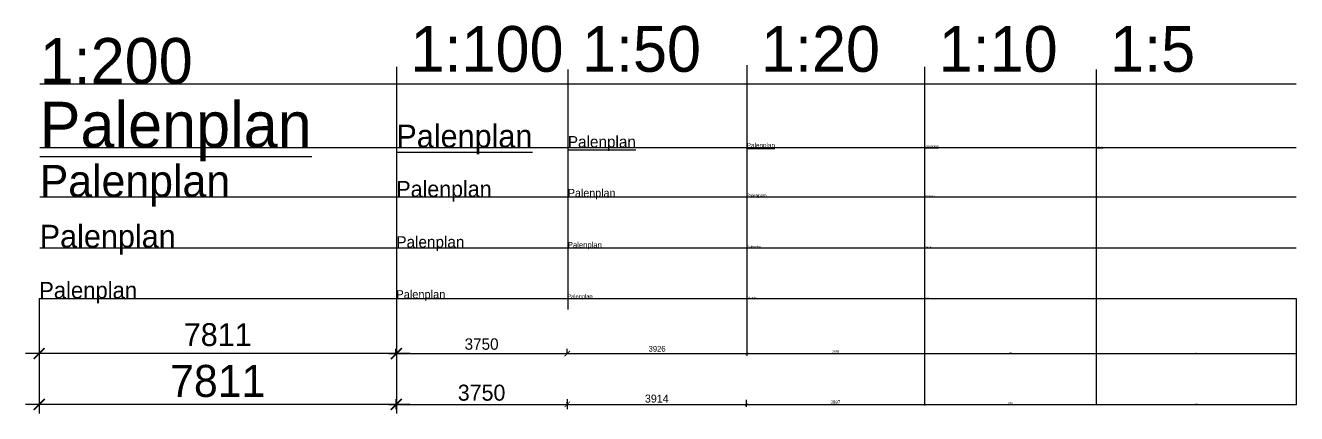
# Model space of a CAD drawing. Header units: millimetres. Extents: x -109306 to 269542, y -22401 to 197206.
# Drawn here: x -37691 to -9897, y -5672 to 2824 of the extents above; entities that cross this region are included whole.
import ezdxf

# ---------------------------------------------------------------- set-up
doc = ezdxf.new("R2010")
doc.units = ezdxf.units.MM
for name, color, linetype in [('DIMENSION', 1, 'Continuous'), ('T18', 1, 'Continuous'), ('T25', 2, 'Continuous'), ('T35', 3, 'Continuous'), ('T50', 4, 'Continuous')]:
    doc.layers.add(name, color=color, linetype=linetype)
doc.layers.add('HULPLIJNEN', color=220, linetype='Continuous', plot=False)
doc.styles.get("Standard").update_dxf_attribs({"font": ''})
doc.styles.get('Standard').set_extended_font_data('Century Gothic')
doc.dimstyles.new('1-10', dxfattribs={"dimscale": 10, "dimtxt": 2.5, "dimasz": 1.2, "dimexe": 1, "dimexo": 0, "dimgap": 0.8, "dimtad": 1, "dimdec": 0, "dimzin": 12, "dimdsep": 46, "dimtxsty": 'Standard', "dimblk1": 'ARCHTICK', "dimblk2": 'ARCHTICK', "dimsah": 1, "dimcen": 0.09, "dimdle": 1.5, "dimclrd": 256, "dimclre": 254, "dimclrt": 2, "dimadec": 0, "dimazin": 0, "dimtfac": 1, "dimtdec": 0, "dimtix": 1, "dimtofl": 0, "dimtmove": 2, "dimatfit": 3, "dimldrblk": 'ARCHTICK', "dimfxl": 1, "dimtolj": 1, "dimtzin": 0, "dimarcsym": 0})
doc.dimstyles.new('1-10 stramien', dxfattribs={"dimscale": 10, "dimtxt": 3.5, "dimasz": 1.2, "dimexe": 1, "dimexo": 0, "dimgap": 0.8, "dimtad": 1, "dimdec": 0, "dimzin": 12, "dimdsep": 46, "dimtxsty": 'Standard', "dimblk1": 'ARCHTICK', "dimblk2": 'ARCHTICK', "dimsah": 1, "dimcen": 0.09, "dimdle": 1.5, "dimclrd": 256, "dimclre": 254, "dimclrt": 3, "dimadec": 0, "dimazin": 0, "dimtfac": 1, "dimtdec": 0, "dimtix": 1, "dimtofl": 0, "dimtmove": 2, "dimatfit": 3, "dimldrblk": 'ARCHTICK', "dimfxl": 1, "dimtolj": 1, "dimtzin": 0, "dimarcsym": 0})
doc.dimstyles.new('1-100', dxfattribs={"dimscale": 100, "dimtxt": 2.5, "dimasz": 1.2, "dimexe": 1, "dimexo": 0, "dimgap": 0.8, "dimtad": 1, "dimdec": 0, "dimzin": 12, "dimdsep": 46, "dimtxsty": 'Standard', "dimblk1": 'ARCHTICK', "dimblk2": 'ARCHTICK', "dimsah": 1, "dimcen": 0.09, "dimdle": 1.5, "dimclrd": 256, "dimclre": 254, "dimclrt": 2, "dimadec": 0, "dimazin": 0, "dimtfac": 1, "dimtdec": 0, "dimtix": 1, "dimtofl": 0, "dimtmove": 2, "dimatfit": 3, "dimldrblk": 'ARCHTICK', "dimfxl": 1, "dimtolj": 1, "dimtzin": 0, "dimarcsym": 0})
doc.dimstyles.new('1-100 stramien', dxfattribs={"dimscale": 100, "dimtxt": 3.5, "dimasz": 1.2, "dimexe": 1, "dimexo": 0, "dimgap": 0.8, "dimtad": 1, "dimdec": 0, "dimzin": 12, "dimdsep": 46, "dimtxsty": 'Standard', "dimblk1": 'ARCHTICK', "dimblk2": 'ARCHTICK', "dimsah": 1, "dimcen": 0.09, "dimdle": 1.5, "dimclrd": 256, "dimclre": 254, "dimclrt": 3, "dimadec": 0, "dimazin": 0, "dimtfac": 1, "dimtdec": 0, "dimtix": 1, "dimtofl": 0, "dimtmove": 2, "dimatfit": 3, "dimldrblk": 'ARCHTICK', "dimfxl": 1, "dimtolj": 1, "dimtzin": 0, "dimarcsym": 0})
doc.dimstyles.new('1-20', dxfattribs={"dimscale": 20, "dimtxt": 2.5, "dimasz": 1.2, "dimexe": 1, "dimexo": 0, "dimgap": 0.8, "dimtad": 1, "dimdec": 0, "dimzin": 12, "dimdsep": 46, "dimtxsty": 'Standard', "dimblk1": 'ARCHTICK', "dimblk2": 'ARCHTICK', "dimsah": 1, "dimcen": 0.09, "dimdle": 1.5, "dimclrd": 256, "dimclre": 254, "dimclrt": 2, "dimadec": 0, "dimazin": 0, "dimtfac": 1, "dimtdec": 0, "dimtix": 1, "dimtofl": 0, "dimtmove": 2, "dimatfit": 3, "dimldrblk": 'ARCHTICK', "dimfxl": 1, "dimtolj": 1, "dimtzin": 0, "dimarcsym": 0})
doc.dimstyles.new('1-20 stramien', dxfattribs={"dimscale": 20, "dimtxt": 3.5, "dimasz": 1.2, "dimexe": 1, "dimexo": 0, "dimgap": 0.8, "dimtad": 1, "dimdec": 0, "dimzin": 12, "dimdsep": 46, "dimtxsty": 'Standard', "dimblk1": 'ARCHTICK', "dimblk2": 'ARCHTICK', "dimsah": 1, "dimcen": 0.09, "dimdle": 1.5, "dimclrd": 256, "dimclre": 254, "dimclrt": 3, "dimadec": 0, "dimazin": 0, "dimtfac": 1, "dimtdec": 0, "dimtix": 1, "dimtofl": 0, "dimtmove": 2, "dimatfit": 3, "dimldrblk": 'ARCHTICK', "dimfxl": 1, "dimtolj": 1, "dimtzin": 0, "dimarcsym": 0})
doc.dimstyles.new('1-200', dxfattribs={"dimscale": 200, "dimtxt": 2.5, "dimasz": 1.2, "dimexe": 1, "dimexo": 0, "dimgap": 0.8, "dimtad": 1, "dimdec": 0, "dimzin": 12, "dimdsep": 46, "dimtxsty": 'Standard', "dimblk1": 'ARCHTICK', "dimblk2": 'ARCHTICK', "dimsah": 1, "dimcen": 0.09, "dimdle": 1.5, "dimclrd": 256, "dimclre": 254, "dimclrt": 2, "dimadec": 0, "dimazin": 0, "dimtfac": 1, "dimtdec": 0, "dimtix": 1, "dimtofl": 0, "dimtmove": 2, "dimatfit": 3, "dimldrblk": 'ARCHTICK', "dimfxl": 1, "dimtolj": 1, "dimtzin": 0, "dimarcsym": 0})
doc.dimstyles.new('1-200 stramien', dxfattribs={"dimscale": 200, "dimtxt": 3.5, "dimasz": 1.2, "dimexe": 1, "dimexo": 0, "dimgap": 0.8, "dimtad": 1, "dimdec": 0, "dimzin": 12, "dimdsep": 46, "dimtxsty": 'Standard', "dimblk1": 'ARCHTICK', "dimblk2": 'ARCHTICK', "dimsah": 1, "dimcen": 0.09, "dimdle": 1.5, "dimclrd": 256, "dimclre": 254, "dimclrt": 3, "dimadec": 0, "dimazin": 0, "dimtfac": 1, "dimtdec": 0, "dimtix": 1, "dimtofl": 0, "dimtmove": 2, "dimatfit": 3, "dimldrblk": 'ARCHTICK', "dimfxl": 1, "dimtolj": 1, "dimtzin": 0, "dimarcsym": 0})
doc.dimstyles.new('1-5', dxfattribs={"dimscale": 5, "dimtxt": 2.5, "dimasz": 1.2, "dimexe": 1, "dimexo": 0, "dimgap": 0.8, "dimtad": 1, "dimdec": 0, "dimzin": 12, "dimdsep": 46, "dimtxsty": 'Standard', "dimblk1": 'ARCHTICK', "dimblk2": 'ARCHTICK', "dimsah": 1, "dimcen": 0.09, "dimdle": 1.5, "dimclrd": 256, "dimclre": 254, "dimclrt": 2, "dimadec": 0, "dimazin": 0, "dimtfac": 1, "dimtdec": 0, "dimtix": 1, "dimtofl": 0, "dimtmove": 2, "dimatfit": 3, "dimldrblk": 'ARCHTICK', "dimfxl": 1, "dimtolj": 1, "dimtzin": 0, "dimarcsym": 0})
doc.dimstyles.new('1-5 stramien', dxfattribs={"dimscale": 5, "dimtxt": 3.5, "dimasz": 1.2, "dimexe": 1, "dimexo": 0, "dimgap": 0.8, "dimtad": 1, "dimdec": 0, "dimzin": 12, "dimdsep": 46, "dimtxsty": 'Standard', "dimblk1": 'ARCHTICK', "dimblk2": 'ARCHTICK', "dimsah": 1, "dimcen": 0.09, "dimdle": 1.5, "dimclrd": 256, "dimclre": 254, "dimclrt": 3, "dimadec": 0, "dimazin": 0, "dimtfac": 1, "dimtdec": 0, "dimtix": 1, "dimtofl": 0, "dimtmove": 2, "dimatfit": 3, "dimldrblk": 'ARCHTICK', "dimfxl": 1, "dimtolj": 1, "dimtzin": 0, "dimarcsym": 0})
doc.dimstyles.new('1-50', dxfattribs={"dimscale": 50, "dimtxt": 2.5, "dimasz": 1.2, "dimexe": 1, "dimexo": 0, "dimgap": 0.8, "dimtad": 1, "dimdec": 0, "dimzin": 12, "dimdsep": 46, "dimtxsty": 'Standard', "dimblk1": 'ARCHTICK', "dimblk2": 'ARCHTICK', "dimsah": 1, "dimcen": 0.09, "dimdle": 1.5, "dimclrd": 256, "dimclre": 254, "dimclrt": 2, "dimadec": 0, "dimazin": 0, "dimtfac": 1, "dimtdec": 0, "dimtix": 1, "dimtofl": 0, "dimtmove": 2, "dimatfit": 3, "dimldrblk": 'ARCHTICK', "dimfxl": 1, "dimtolj": 1, "dimtzin": 0, "dimarcsym": 0})
doc.dimstyles.new('1-50 stramien', dxfattribs={"dimscale": 50, "dimtxt": 3.5, "dimasz": 1.2, "dimexe": 1, "dimexo": 0, "dimgap": 0.8, "dimtad": 1, "dimdec": 0, "dimzin": 12, "dimdsep": 46, "dimtxsty": 'Standard', "dimblk1": 'ARCHTICK', "dimblk2": 'ARCHTICK', "dimsah": 1, "dimcen": 0.09, "dimdle": 1.5, "dimclrd": 256, "dimclre": 254, "dimclrt": 3, "dimadec": 0, "dimazin": 0, "dimtfac": 1, "dimtdec": 0, "dimtix": 1, "dimtofl": 0, "dimtmove": 2, "dimatfit": 3, "dimldrblk": 'ARCHTICK', "dimfxl": 1, "dimtolj": 1, "dimtzin": 0, "dimarcsym": 0})

# ---------------------------------------------------------------- blocks, each defined once
blk = doc.blocks.new('_ARCHTICK')
at = {"color": 0, "linetype": 'ByBlock', "const_width": 0.15}
blk.add_lwpolyline([(-0.5, -0.5), (0.5, 0.5)], dxfattribs=at)
blk = doc.blocks.new('*D3')
at = {"layer": 'Defpoints', "color": 0, "transparency": 16777216}
for p in [(7787, -6903), (11536, -6903), (11536, -7019)]:
    blk.add_point(p, dxfattribs=at)
at = {"layer": 'DIMENSION', "color": 251, "lineweight": -2, "transparency": 16777216}
for p, q in [((7787, -6903), (7787, -7119)), ((11536, -6903), (11536, -7119))]:
    blk.add_line(p, q, dxfattribs=at)
at = {"layer": 'DIMENSION', "lineweight": -2, "transparency": 16777216}
blk.add_line((7637, -7019), (11686, -7019), dxfattribs=at)
at = {"layer": 'DIMENSION', "lineweight": -2, "transparency": 16777216, "xscale": 120, "yscale": 120, "zscale": 120, "rotation": 180}
blk.add_blockref('_ARCHTICK', (7787, -7019), dxfattribs=at)
at = {"layer": 'DIMENSION', "lineweight": -2, "transparency": 16777216, "xscale": 120, "yscale": 120, "zscale": 120}
blk.add_blockref('_ARCHTICK', (11536, -7019), dxfattribs=at)
at = {"layer": 'DIMENSION', "color": 3, "transparency": 16777216, "insert": (9662, -6764), "char_height": 350, "attachment_point": 5}
blk.add_mtext('\\A1;3750', dxfattribs=at)
blk = doc.blocks.new('*D2')
at = {"layer": 'Defpoints', "color": 0, "transparency": 16777216}
for p in [(7787, -5904), (11536, -5904), (11536, -5904)]:
    blk.add_point(p, dxfattribs=at)
at = {"layer": 'DIMENSION', "color": 251, "lineweight": -2, "transparency": 16777216}
for p, q in [((7787, -5904), (7787, -5804)), ((11536, -5904), (11536, -5804))]:
    blk.add_line(p, q, dxfattribs=at)
at = {"layer": 'DIMENSION', "lineweight": -2, "transparency": 16777216}
blk.add_line((7637, -5904), (11686, -5904), dxfattribs=at)
at = {"layer": 'DIMENSION', "lineweight": -2, "transparency": 16777216, "xscale": 120, "yscale": 120, "zscale": 120, "rotation": 180}
blk.add_blockref('_ARCHTICK', (7787, -5904), dxfattribs=at)
at = {"layer": 'DIMENSION', "lineweight": -2, "transparency": 16777216, "xscale": 120, "yscale": 120, "zscale": 120}
blk.add_blockref('_ARCHTICK', (11536, -5904), dxfattribs=at)
at = {"layer": 'DIMENSION', "color": 2, "transparency": 16777216, "insert": (9662, -5699), "char_height": 250, "attachment_point": 5}
blk.add_mtext('\\A1;3750', dxfattribs=at)
blk = doc.blocks.new('*D4')
at = {"layer": 'Defpoints', "color": 0, "transparency": 16777216}
for p in [(15462, -4699), (11536, -5904), (15462, -5904)]:
    blk.add_point(p, dxfattribs=at)
at = {"layer": 'DIMENSION', "color": 251, "lineweight": -2, "transparency": 16777216}
for p, q in [((15462, -4699), (15462, -5954)), ((11536, -5904), (11536, -5854))]:
    blk.add_line(p, q, dxfattribs=at)
at = {"layer": 'DIMENSION', "lineweight": -2, "transparency": 16777216}
blk.add_line((11461, -5904), (15537, -5904), dxfattribs=at)
at = {"layer": 'DIMENSION', "lineweight": -2, "transparency": 16777216, "xscale": 60, "yscale": 60, "zscale": 60, "rotation": 180}
blk.add_blockref('_ARCHTICK', (11536, -5904), dxfattribs=at)
at = {"layer": 'DIMENSION', "lineweight": -2, "transparency": 16777216, "xscale": 60, "yscale": 60, "zscale": 60}
blk.add_blockref('_ARCHTICK', (15462, -5904), dxfattribs=at)
at = {"layer": 'DIMENSION', "color": 2, "transparency": 16777216, "insert": (13499, -5802), "char_height": 125, "attachment_point": 5}
blk.add_mtext('\\A1;3926', dxfattribs=at)
blk = doc.blocks.new('*D5')
at = {"layer": 'Defpoints', "color": 0, "transparency": 16777216}
for p in [(15462, -4699), (19347, -4699), (19347, -5904)]:
    blk.add_point(p, dxfattribs=at)
at = {"layer": 'DIMENSION', "color": 251, "lineweight": -2, "transparency": 16777216}
for p, q in [((15462, -4699), (15462, -5924)), ((19347, -4699), (19347, -5924))]:
    blk.add_line(p, q, dxfattribs=at)
at = {"layer": 'DIMENSION', "lineweight": -2, "transparency": 16777216}
blk.add_line((15432, -5904), (19377, -5904), dxfattribs=at)
at = {"layer": 'DIMENSION', "lineweight": -2, "transparency": 16777216, "xscale": 24, "yscale": 24, "zscale": 24, "rotation": 180}
blk.add_blockref('_ARCHTICK', (15462, -5904), dxfattribs=at)
at = {"layer": 'DIMENSION', "lineweight": -2, "transparency": 16777216, "xscale": 24, "yscale": 24, "zscale": 24}
blk.add_blockref('_ARCHTICK', (19347, -5904), dxfattribs=at)
at = {"layer": 'DIMENSION', "color": 2, "transparency": 16777216, "insert": (17405, -5863), "char_height": 50, "attachment_point": 5}
blk.add_mtext('\\A1;3885', dxfattribs=at)
blk = doc.blocks.new('*D6')
at = {"layer": 'Defpoints', "color": 0, "transparency": 16777216}
for p in [(15450, -6920), (11536, -7019), (15450, -7019)]:
    blk.add_point(p, dxfattribs=at)
at = {"layer": 'DIMENSION', "color": 251, "lineweight": -2, "transparency": 16777216}
for p, q in [((15450, -6920), (15450, -7069)), ((11536, -7019), (11536, -6969))]:
    blk.add_line(p, q, dxfattribs=at)
at = {"layer": 'DIMENSION', "lineweight": -2, "transparency": 16777216}
blk.add_line((11461, -7019), (15525, -7019), dxfattribs=at)
at = {"layer": 'DIMENSION', "lineweight": -2, "transparency": 16777216, "xscale": 60, "yscale": 60, "zscale": 60, "rotation": 180}
blk.add_blockref('_ARCHTICK', (11536, -7019), dxfattribs=at)
at = {"layer": 'DIMENSION', "lineweight": -2, "transparency": 16777216, "xscale": 60, "yscale": 60, "zscale": 60}
blk.add_blockref('_ARCHTICK', (15450, -7019), dxfattribs=at)
at = {"layer": 'DIMENSION', "color": 3, "transparency": 16777216, "insert": (13493, -6892), "char_height": 175, "attachment_point": 5}
blk.add_mtext('\\A1;3914', dxfattribs=at)
blk = doc.blocks.new('*D7')
at = {"layer": 'Defpoints', "color": 0, "transparency": 16777216}
for p in [(19347, -4699), (15450, -6920), (19347, -7019)]:
    blk.add_point(p, dxfattribs=at)
at = {"layer": 'DIMENSION', "color": 251, "lineweight": -2, "transparency": 16777216}
for p, q in [((19347, -4699), (19347, -7039)), ((15450, -6920), (15450, -7039))]:
    blk.add_line(p, q, dxfattribs=at)
at = {"layer": 'DIMENSION', "lineweight": -2, "transparency": 16777216}
blk.add_line((15420, -7019), (19377, -7019), dxfattribs=at)
at = {"layer": 'DIMENSION', "lineweight": -2, "transparency": 16777216, "xscale": 24, "yscale": 24, "zscale": 24, "rotation": 180}
blk.add_blockref('_ARCHTICK', (15450, -7019), dxfattribs=at)
at = {"layer": 'DIMENSION', "lineweight": -2, "transparency": 16777216, "xscale": 24, "yscale": 24, "zscale": 24}
blk.add_blockref('_ARCHTICK', (19347, -7019), dxfattribs=at)
at = {"layer": 'DIMENSION', "color": 3, "transparency": 16777216, "insert": (17399, -6968), "char_height": 70, "attachment_point": 5}
blk.add_mtext('\\A1;3897', dxfattribs=at)
blk = doc.blocks.new('*D8')
at = {"layer": 'Defpoints', "color": 0, "transparency": 16777216}
for p in [(19347, -4699), (23097, -4699), (23097, -5904)]:
    blk.add_point(p, dxfattribs=at)
at = {"layer": 'DIMENSION', "color": 251, "lineweight": -2, "transparency": 16777216}
for p, q in [((19347, -4699), (19347, -5914)), ((23097, -4699), (23097, -5914))]:
    blk.add_line(p, q, dxfattribs=at)
at = {"layer": 'DIMENSION', "lineweight": -2, "transparency": 16777216}
blk.add_line((19332, -5904), (23112, -5904), dxfattribs=at)
at = {"layer": 'DIMENSION', "lineweight": -2, "transparency": 16777216, "xscale": 12, "yscale": 12, "zscale": 12, "rotation": 180}
blk.add_blockref('_ARCHTICK', (19347, -5904), dxfattribs=at)
at = {"layer": 'DIMENSION', "lineweight": -2, "transparency": 16777216, "xscale": 12, "yscale": 12, "zscale": 12}
blk.add_blockref('_ARCHTICK', (23097, -5904), dxfattribs=at)
at = {"layer": 'DIMENSION', "color": 2, "transparency": 16777216, "insert": (21222, -5884), "char_height": 25, "attachment_point": 5}
blk.add_mtext('\\A1;3750', dxfattribs=at)
blk = doc.blocks.new('*D9')
at = {"layer": 'Defpoints', "color": 0, "transparency": 16777216}
for p in [(23097, -4699), (27474, -4699), (27474, -5904)]:
    blk.add_point(p, dxfattribs=at)
at = {"layer": 'DIMENSION', "color": 251, "lineweight": -2, "transparency": 16777216}
for p, q in [((23097, -4699), (23097, -5909)), ((27474, -4699), (27474, -5909))]:
    blk.add_line(p, q, dxfattribs=at)
at = {"layer": 'DIMENSION', "lineweight": -2, "transparency": 16777216}
blk.add_line((23089, -5904), (27482, -5904), dxfattribs=at)
at = {"layer": 'DIMENSION', "lineweight": -2, "transparency": 16777216, "xscale": 6, "yscale": 6, "zscale": 6, "rotation": 180}
blk.add_blockref('_ARCHTICK', (23097, -5904), dxfattribs=at)
at = {"layer": 'DIMENSION', "lineweight": -2, "transparency": 16777216, "xscale": 6, "yscale": 6, "zscale": 6}
blk.add_blockref('_ARCHTICK', (27474, -5904), dxfattribs=at)
at = {"layer": 'DIMENSION', "color": 2, "transparency": 16777216, "insert": (25286, -5894), "char_height": 12.5, "attachment_point": 5}
blk.add_mtext('\\A1;4378', dxfattribs=at)
blk = doc.blocks.new('*D10')
at = {"layer": 'Defpoints', "color": 0, "transparency": 16777216}
for p in [(19347, -4699), (23097, -4699), (23097, -7019)]:
    blk.add_point(p, dxfattribs=at)
at = {"layer": 'DIMENSION', "color": 251, "lineweight": -2, "transparency": 16777216}
for p, q in [((19347, -4699), (19347, -7029)), ((23097, -4699), (23097, -7029))]:
    blk.add_line(p, q, dxfattribs=at)
at = {"layer": 'DIMENSION', "lineweight": -2, "transparency": 16777216}
blk.add_line((19332, -7019), (23112, -7019), dxfattribs=at)
at = {"layer": 'DIMENSION', "lineweight": -2, "transparency": 16777216, "xscale": 12, "yscale": 12, "zscale": 12, "rotation": 180}
blk.add_blockref('_ARCHTICK', (19347, -7019), dxfattribs=at)
at = {"layer": 'DIMENSION', "lineweight": -2, "transparency": 16777216, "xscale": 12, "yscale": 12, "zscale": 12}
blk.add_blockref('_ARCHTICK', (23097, -7019), dxfattribs=at)
at = {"layer": 'DIMENSION', "color": 3, "transparency": 16777216, "insert": (21222, -6994), "char_height": 35, "attachment_point": 5}
blk.add_mtext('\\A1;3750', dxfattribs=at)
blk = doc.blocks.new('*D11')
at = {"layer": 'Defpoints', "color": 0, "transparency": 16777216}
for p in [(23097, -4699), (27474, -4699), (27474, -7019)]:
    blk.add_point(p, dxfattribs=at)
at = {"layer": 'DIMENSION', "color": 251, "lineweight": -2, "transparency": 16777216}
for p, q in [((23097, -4699), (23097, -7024)), ((27474, -4699), (27474, -7024))]:
    blk.add_line(p, q, dxfattribs=at)
at = {"layer": 'DIMENSION', "lineweight": -2, "transparency": 16777216}
blk.add_line((23089, -7019), (27482, -7019), dxfattribs=at)
at = {"layer": 'DIMENSION', "lineweight": -2, "transparency": 16777216, "xscale": 6, "yscale": 6, "zscale": 6, "rotation": 180}
blk.add_blockref('_ARCHTICK', (23097, -7019), dxfattribs=at)
at = {"layer": 'DIMENSION', "lineweight": -2, "transparency": 16777216, "xscale": 6, "yscale": 6, "zscale": 6}
blk.add_blockref('_ARCHTICK', (27474, -7019), dxfattribs=at)
at = {"layer": 'DIMENSION', "color": 3, "transparency": 16777216, "insert": (25286, -7007), "char_height": 17.5, "attachment_point": 5}
blk.add_mtext('\\A1;4378', dxfattribs=at)
blk = doc.blocks.new('*D12')
at = {"layer": 'Defpoints', "color": 0, "transparency": 16777216}
for p in [(-12, -4699), (7799, -4699), (-12, -5904)]:
    blk.add_point(p, dxfattribs=at)
at = {"layer": 'DIMENSION', "color": 251, "lineweight": -2, "transparency": 16777216}
for p, q in [((-12, -4699), (-12, -6104)), ((7799, -4699), (7799, -6104))]:
    blk.add_line(p, q, dxfattribs=at)
at = {"layer": 'DIMENSION', "lineweight": -2, "transparency": 16777216}
blk.add_line((8099, -5904), (-312, -5904), dxfattribs=at)
at = {"layer": 'DIMENSION', "lineweight": -2, "transparency": 16777216, "xscale": 240, "yscale": 240, "zscale": 240, "rotation": 180}
blk.add_blockref('_ARCHTICK', (-12, -5904), dxfattribs=at)
at = {"layer": 'DIMENSION', "lineweight": -2, "transparency": 16777216, "xscale": 240, "yscale": 240, "zscale": 240}
blk.add_blockref('_ARCHTICK', (7799, -5904), dxfattribs=at)
at = {"layer": 'DIMENSION', "color": 2, "transparency": 16777216, "insert": (3893, -5494), "char_height": 500, "attachment_point": 5}
blk.add_mtext('\\A1;7811', dxfattribs=at)
blk = doc.blocks.new('*D13')
at = {"layer": 'Defpoints', "color": 0, "transparency": 16777216}
for p in [(-12, -4699), (7799, -4699), (-12, -7019)]:
    blk.add_point(p, dxfattribs=at)
at = {"layer": 'DIMENSION', "color": 251, "lineweight": -2, "transparency": 16777216}
for p, q in [((-12, -4699), (-12, -7219)), ((7799, -4699), (7799, -7219))]:
    blk.add_line(p, q, dxfattribs=at)
at = {"layer": 'DIMENSION', "lineweight": -2, "transparency": 16777216}
blk.add_line((8099, -7019), (-312, -7019), dxfattribs=at)
at = {"layer": 'DIMENSION', "lineweight": -2, "transparency": 16777216, "xscale": 240, "yscale": 240, "zscale": 240, "rotation": 180}
blk.add_blockref('_ARCHTICK', (-12, -7019), dxfattribs=at)
at = {"layer": 'DIMENSION', "lineweight": -2, "transparency": 16777216, "xscale": 240, "yscale": 240, "zscale": 240}
blk.add_blockref('_ARCHTICK', (7799, -7019), dxfattribs=at)
at = {"layer": 'DIMENSION', "color": 3, "transparency": 16777216, "insert": (3893, -6509), "char_height": 700, "attachment_point": 5}
blk.add_mtext('\\A1;7811', dxfattribs=at)
blk = doc.blocks.new('standaard tekst hoogtes')
at = {"layer": 'HULPLIJNEN'}
for p, q in [((7798.9, 372.3), (7798.9, -4826.6)), ((11548.4, 311.1), (11548.4, -4942.6)), ((15462.1, 402.7), (15462.1, -4842.8)), ((19347.3, 372.3), (19347.3, -4826.6)), ((23096.8, 311.1), (23096.8, -4942.6)), ((0, 0), (27474.4, 0)), ((0, -1395.3), (27474.4, -1395.3)), ((0, -2477.5), (27474.4, -2477.5)), ((0, -3588), (27474.4, -3588)), ((-12, -4698.6), (27474.4, -4698.6))]:
    blk.add_line(p, q, dxfattribs=at)
at = {"layer": 'T18'}
for height, p in [(360, (-12, -4698.6)), (180, (7798.9, -4698.6)), (90, (11536.4, -4698.6)), (36, (15462.1, -4698.6)), (18, (19347.3, -4698.6)), (9, (23096.8, -4698.6))]:
    blk.add_text('Palenplan', height=height, dxfattribs=at).set_placement(p)
at = {"layer": 'T25'}
for height, p in [(500, (0, -3588)), (250, (7798.9, -3588)), (125, (11548.4, -3588)), (50, (15462.1, -3588)), (25, (19347.3, -3588)), (12.5, (23096.8, -3588))]:
    blk.add_text('Palenplan', height=height, dxfattribs=at).set_placement(p)
at = {"layer": 'T35'}
for height, p in [(700, (0, -2477.5)), (350, (7798.9, -2477.5)), (175, (11548.4, -2477.5)), (70, (15462.1, -2477.5)), (35, (19347.3, -2477.5)), (17.5, (23096.8, -2477.5))]:
    blk.add_text('Palenplan', height=height, dxfattribs=at).set_placement(p)
at = {"layer": 'T50'}
for s, height, p in [('1:100', 1000, (8107.3, 261.6)), ('1:50', 1000, (11856.8, 261.6)), ('1:20', 1000, (15770.5, 261.6)), ('1:10', 1000, (19655.7, 261.6)), ('1:5', 1000, (23405.2, 261.6)), ('1:200', 1000, (0, 0)), ('%%uPalenplan', 1000, (0, -1395.3)), ('%%uPalenplan', 500, (7798.9, -1395.3)), ('%%uPalenplan', 250, (11548.4, -1395.3)), ('%%uPalenplan', 100, (15462.1, -1395.3)), ('%%uPalenplan', 50, (19347.3, -1395.3)), ('%%uPalenplan', 25, (23096.8, -1395.3))]:
    blk.add_text(s, height=height, dxfattribs=at).set_placement(p)
at = {"layer": 'DIMENSION'}
for base, p1, p2, dimstyle, picture, middle in [((-12, -5904.3), (7798.9, -4698.6), (-12, -4698.6), '1-200', '*D12', (3893.4, -5494.3)), ((-12, -7019.4), (7798.9, -4698.6), (-12, -4698.6), '1-200 stramien', '*D13', (3893.4, -6509.4)), ((15462.1, -5904.3), (11536.4, -5904.3), (15462.1, -4698.6), '1-50', '*D4', (13499.2, -5801.7)), ((19347.3, -7019.4), (15450.1, -6919.6), (19347.3, -4698.6), '1-20 stramien', '*D7', (17398.7, -6968.4)), ((19347.3, -5904.3), (15462.1, -4698.6), (19347.3, -4698.6), '1-20', '*D5', (17404.7, -5863.3)), ((23096.8178, -5904.2877), (19347.3057, -4698.6161), (23096.8178, -4698.6161), '1-10', '*D8', (21222.0617, -5883.7877)), ((23096.8178, -7019.4317), (19347.3057, -4698.6161), (23096.8178, -4698.6161), '1-10 stramien', '*D10', (21222.0617, -6993.9317)), ((27474.4, -5904.3), (23096.8, -4698.6), (27474.4, -4698.6), '1-5', '*D9', (25285.6, -5894)), ((27474.4, -7019.4), (23096.8, -4698.6), (27474.4, -4698.6), '1-5 stramien', '*D11', (25285.6, -7006.7)), ((11536.4089, -5904.2877), (7786.8968, -5904.2877), (11536.4089, -5904.2877), '1-100', '*D2', (9661.6528, -5699.2877)), ((11536.4089, -7019.4317), (7786.8968, -6903.3701), (11536.4089, -6903.3701), '1-100 stramien', '*D3', (9661.6528, -6764.4317)), ((15450.1, -7019.4), (11536.4, -7019.4), (15450.1, -6919.6), '1-50 stramien', '*D6', (13493.2, -6891.9))]:
    dim = blk.add_linear_dim(base=base, p1=p1, p2=p2, dimstyle=dimstyle, dxfattribs=at)
    dim.commit()
    dim.dimension.update_dxf_attribs({"geometry": picture, "text_midpoint": middle})

msp = doc.modelspace()

# ---------------------------------------------------------------- block references
at = {"layer": 'DIMENSION'}
msp.add_blockref('standaard tekst hoogtes', (-37379.2, 1547.9), dxfattribs=at)

doc.saveas('drawing.dxf')
